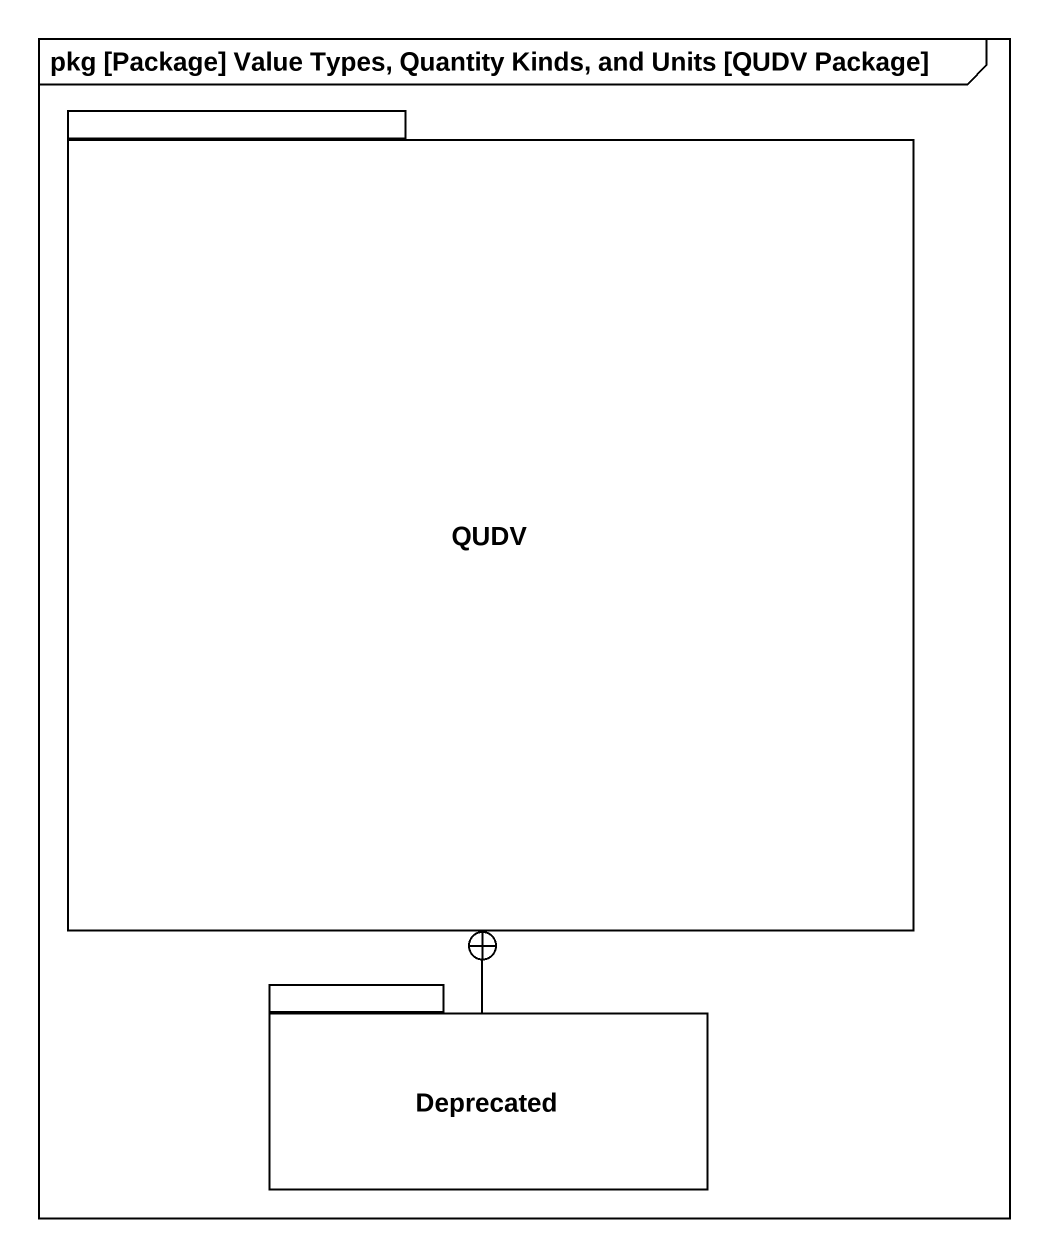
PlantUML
@startuml
mainframe pkg [Package] Value Types, Quantity Kinds, and Units [QUDV Package]
package QUDV {
}
package Deprecated {
}
Deprecated -up-+ QUDV
@enduml
